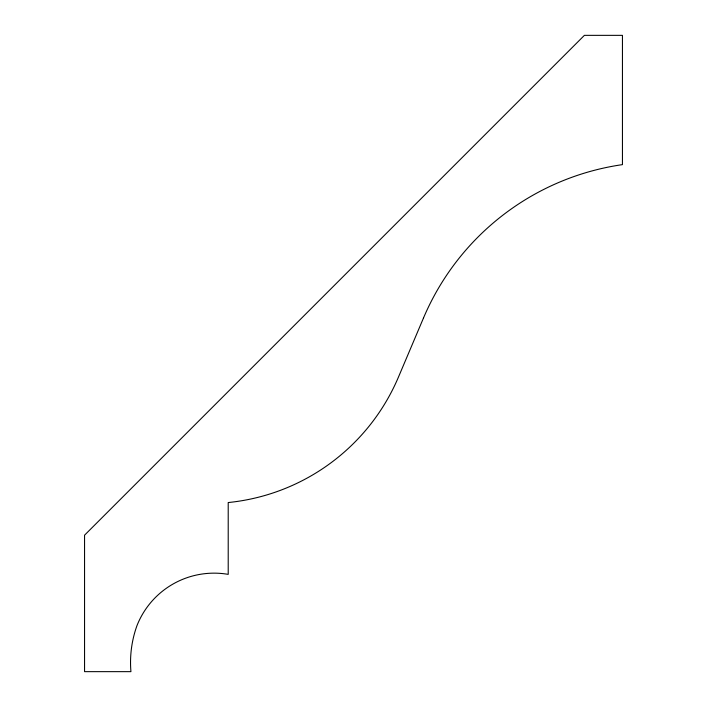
<?xml version="1.0" encoding="UTF-8"?>
<svg xmlns="http://www.w3.org/2000/svg" width="707" height="707" viewBox="0 0 707 707"><rect width="100%" height="100%" fill="white"/><g stroke="black" fill="none" stroke-linecap="round" stroke-linejoin="round"><path stroke-width="1.06" d="M423.511 317.956L398.456 377.087A207.398 207.398 0 0 1 228.211 502.544L228.211 574.367A82.887 82.887 0 0 0 136.972 625.633A108.595 108.595 0 0 0 130.928 671.65L84.557 671.65L84.557 535.181L584.389 35.35L622.443 35.35L622.443 164.634A255.678 255.678 0 0 0 423.511 317.956"/></g></svg>
